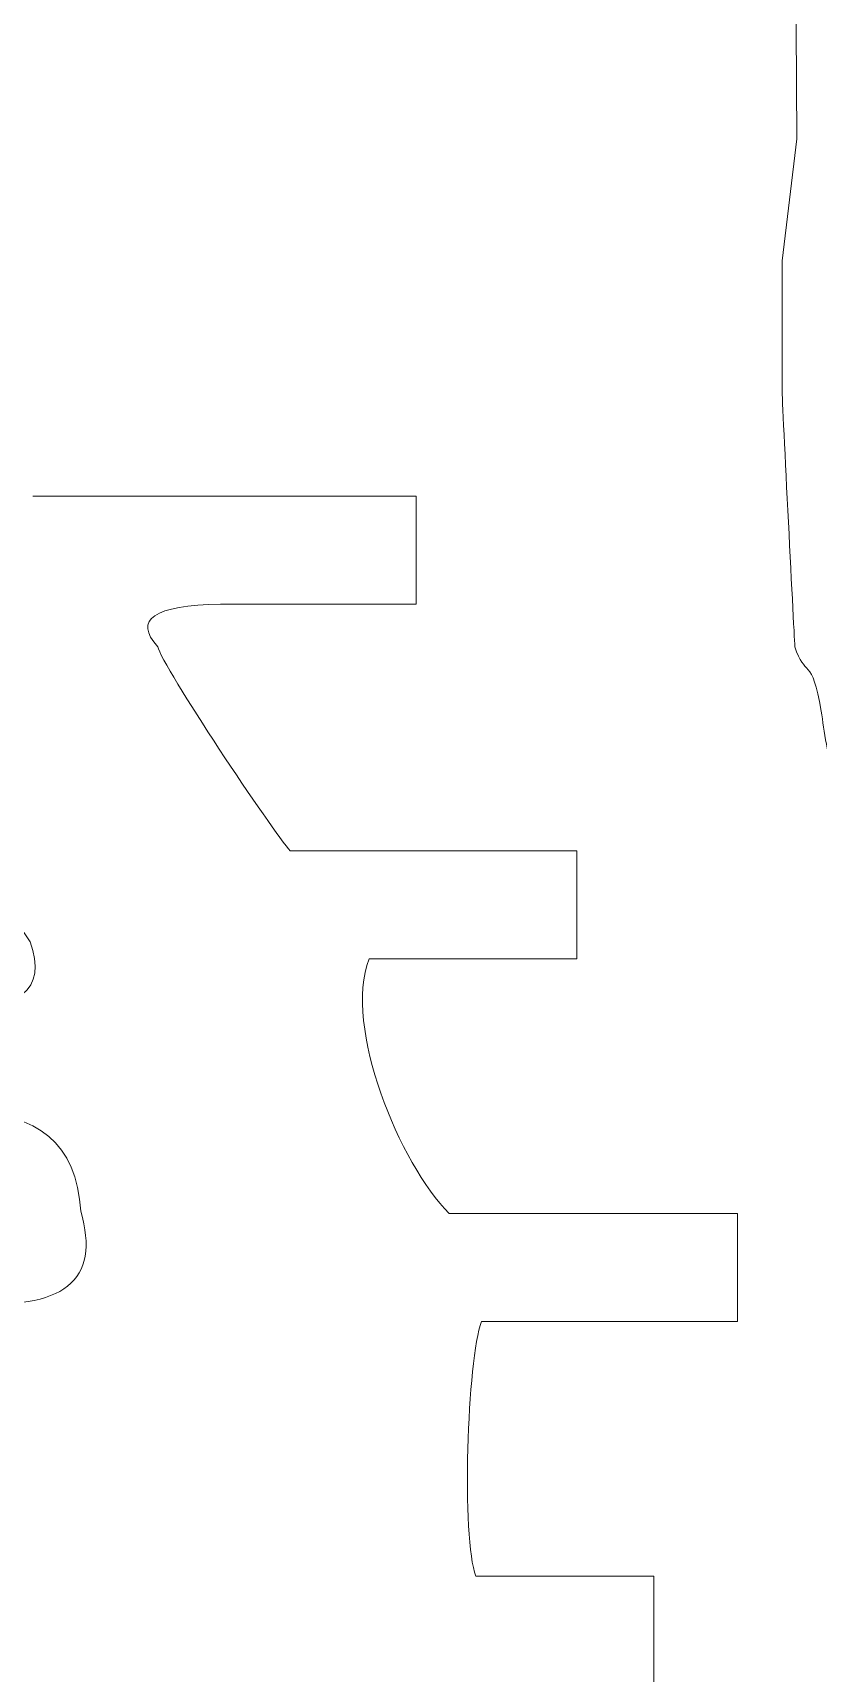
# Model space of a CAD drawing. Header units: inches. Extents: x -250 to 251, y -166 to 168.
# Drawn here: x -107.76 to -86.99, y 86.1 to 129.5 of the extents above; entities that cross this region are included whole.
import ezdxf

# ---------------------------------------------------------------- set-up
doc = ezdxf.new("R2010")
doc.units = ezdxf.units.IN
doc.header["$MEASUREMENT"] = 0
doc.layers.add('Layer 1', color=7, linetype='Continuous')

msp = doc.modelspace()

# ---------------------------------------------------------------- linework, layer by layer
at = {"layer": 'Layer 1', "color": 1, "lineweight": 9}
for points, knots in [([(-94.671, 143.384), (-92.843, 143.729), (-90.843, 142.097), (-89.773, 140.49), (-89.773, 140.49), (-89.208, 139.642), (-87.606, 136.412), (-87.606, 135.554), (-87.606, 135.554), (-87.606, 135.554), (-87.556, 126.696), (-87.556, 126.696), (-87.556, 126.696), (-87.556, 126.696), (-87.947, 123.468), (-87.947, 123.468), (-87.947, 123.468), (-87.947, 123.468), (-87.947, 120.064), (-87.947, 120.064), (-87.947, 120.064), (-87.947, 119.759), (-87.613, 113.274), (-87.607, 113.255), (-87.607, 113.255), (-87.36, 112.443), (-87.149, 113.011), (-86.912, 111.553), (-86.912, 111.553), (-86.827, 111.025), (-86.759, 110.324), (-86.528, 109.851), (-86.528, 109.851), (-86.321, 109.428), (-85.622, 106.973), (-85.499, 106.447), (-85.499, 106.447), (-85.308, 105.628), (-84.716, 103.541), (-84.711, 103.042), (-84.711, 103.042), (-84.71, 102.983), (-84.036, 99.787), (-83.986, 99.638), (-83.986, 99.638), (-83.433, 97.992), (-80.545, 93.811), (-80.457, 92.659), (-80.457, 92.659), (-82.125, 88.591), (-85.42, 91.713), (-85.393, 82.957), (-85.393, 82.957), (-85.384, 79.844), (-86.498, 79.832), (-88.287, 78.527)], [0, 0, 0, 0, 0.071429, 0.071429, 0.071429, 0.071429, 0.142857, 0.142857, 0.142857, 0.142857, 0.214286, 0.214286, 0.214286, 0.214286, 0.285714, 0.285714, 0.285714, 0.285714, 0.357143, 0.357143, 0.357143, 0.357143, 0.428571, 0.428571, 0.428571, 0.428571, 0.5, 0.5, 0.5, 0.5, 0.571429, 0.571429, 0.571429, 0.571429, 0.642857, 0.642857, 0.642857, 0.642857, 0.714286, 0.714286, 0.714286, 0.714286, 0.785714, 0.785714, 0.785714, 0.785714, 0.857143, 0.857143, 0.857143, 0.857143, 0.928571, 0.928571, 0.928571, 0.928571, 1, 1, 1, 1]), ([(-107.765, 117.243), (-107.765, 117.243), (-97.629, 117.243), (-97.629, 117.243), (-97.629, 117.243), (-97.629, 117.243), (-97.629, 114.383), (-97.629, 114.383), (-97.629, 114.383), (-97.629, 114.383), (-102.798, 114.384), (-102.798, 114.384)], [0, 0, 0, 0, 0.333333, 0.333333, 0.333333, 0.333333, 0.666667, 0.666667, 0.666667, 0.666667, 1, 1, 1, 1]), ([(-117.214, 107.974), (-112.336, 108.552), (-109.21, 107.71), (-107.838, 105.449), (-107.838, 105.449), (-107.376, 104.171), (-108.102, 103.601), (-110.015, 103.738), (-110.015, 103.738), (-110.015, 103.738), (-116.816, 103.738), (-116.816, 103.738), (-116.816, 103.738), (-116.816, 103.738), (-116.816, 100.878), (-116.816, 100.878), (-116.816, 100.878), (-116.816, 100.878), (-109.536, 100.878), (-109.536, 100.878), (-109.536, 100.878), (-107.623, 100.96), (-106.61, 100.107), (-106.498, 98.319), (-106.498, 98.319), (-105.956, 96.48), (-106.961, 95.678), (-109.513, 95.914)], [0, 0, 0, 0, 0.142857, 0.142857, 0.142857, 0.142857, 0.285714, 0.285714, 0.285714, 0.285714, 0.428571, 0.428571, 0.428571, 0.428571, 0.571429, 0.571429, 0.571429, 0.571429, 0.714286, 0.714286, 0.714286, 0.714286, 0.857143, 0.857143, 0.857143, 0.857143, 1, 1, 1, 1]), ([(-100.955, 107.855), (-100.955, 107.855), (-93.375, 107.855), (-93.375, 107.855), (-93.375, 107.855), (-93.375, 107.855), (-93.375, 104.995), (-93.375, 104.995), (-93.375, 104.995), (-93.375, 104.995), (-98.869, 104.995), (-98.869, 104.995)], [0, 0, 0, 0, 0.333333, 0.333333, 0.333333, 0.333333, 0.666667, 0.666667, 0.666667, 0.666667, 1, 1, 1, 1]), ([(-96.754, 98.26), (-96.754, 98.26), (-89.122, 98.26), (-89.122, 98.26), (-89.122, 98.26), (-89.122, 98.26), (-89.122, 95.401), (-89.122, 95.401), (-89.122, 95.401), (-89.122, 95.401), (-95.898, 95.401), (-95.898, 95.401)], [0, 0, 0, 0, 0.333333, 0.333333, 0.333333, 0.333333, 0.666667, 0.666667, 0.666667, 0.666667, 1, 1, 1, 1]), ([(-114.651, 79.26), (-114.651, 80.721), (-114.017, 81.74), (-112.97, 82.786), (-112.97, 82.786), (-110.883, 83.597), (-109.909, 83.551), (-107.693, 83.806), (-107.693, 83.806), (-106.738, 83.916), (-102.553, 85.536), (-101.176, 85.806), (-101.176, 85.806), (-101.176, 85.806), (-91.343, 85.808), (-91.343, 85.808), (-91.343, 85.808), (-91.343, 85.808), (-91.343, 88.668), (-91.343, 88.668), (-91.343, 88.668), (-91.343, 88.668), (-96.046, 88.666), (-96.046, 88.666)], [0, 0, 0, 0, 0.166667, 0.166667, 0.166667, 0.166667, 0.333333, 0.333333, 0.333333, 0.333333, 0.5, 0.5, 0.5, 0.5, 0.666667, 0.666667, 0.666667, 0.666667, 0.833333, 0.833333, 0.833333, 0.833333, 1, 1, 1, 1])]:
    msp.add_open_spline(points, degree=3, knots=knots, dxfattribs=at)
for points in [[(-104.459, 113.255), (-105.114, 113.975), (-104.561, 114.351), (-102.798, 114.384)], [(-100.955, 107.855), (-101.402, 108.339), (-104.354, 112.757), (-104.459, 113.255)], [(-96.754, 98.26), (-98.052, 99.559), (-99.568, 103.197), (-98.869, 104.995)], [(-96.047, 88.666), (-96.427, 89.644), (-96.278, 94.422), (-95.898, 95.401)]]:
    msp.add_open_spline(points, degree=3, dxfattribs=at)

doc.saveas('drawing.dxf')
